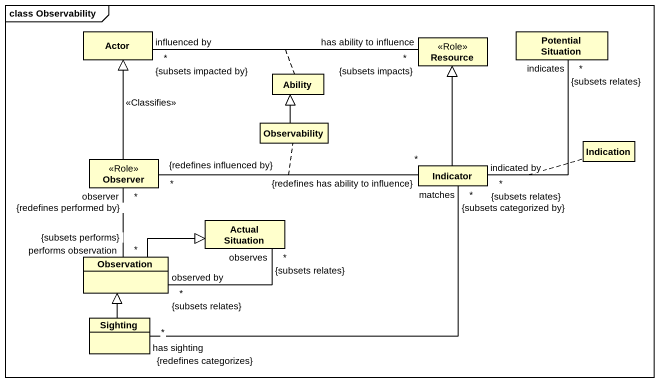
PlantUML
@startuml
mainframe class Observability
hide circle
hide empty members
class "Actor" as Actor_
class "Potential Situation" as Potential_Situation
class Ability
class Resource <<Role>>
class Observability
class Indication
class Observer <<Role>>
class Indicator
class "Actual Situation" as Actual_Situation
class Observation
class Sighting
Resource "has ability to influence\n{subsets impacts}\n*" -left- "influenced by\n{subsets impacted by}\n*" Actor_
(Resource, Actor_) .. Ability
Observability -up-|> Ability
Observer -up-|> Actor_ : <<Classifies>>
Observer "{redefines influenced by}\n*" -right- "{redefines has ability to influence}\n*" Indicator
(Observer, Indicator) .. Observability
Indicator "indicated by\n{subsets relates}\n*" -up- "indicates\n{subsets relates}\n*" Potential_Situation
(Indicator, Potential_Situation) .. Indication
Indicator -up-|> Resource
Observation "performs observation\n{subsets performs}\n*" -up- "observer\n{redefines performed by}\n*" Observer
Observation "observed by\n{subsets relates}\n*" -right- "observes\n{subsets relates}\n*" Actual_Situation
Observation -right-|> Actual_Situation
Sighting "has sighting\n{redefines categorizes}\n*" -right- "matches\n{subsets categorized by}\n*" Indicator
Sighting -up-|> Observation
@enduml
